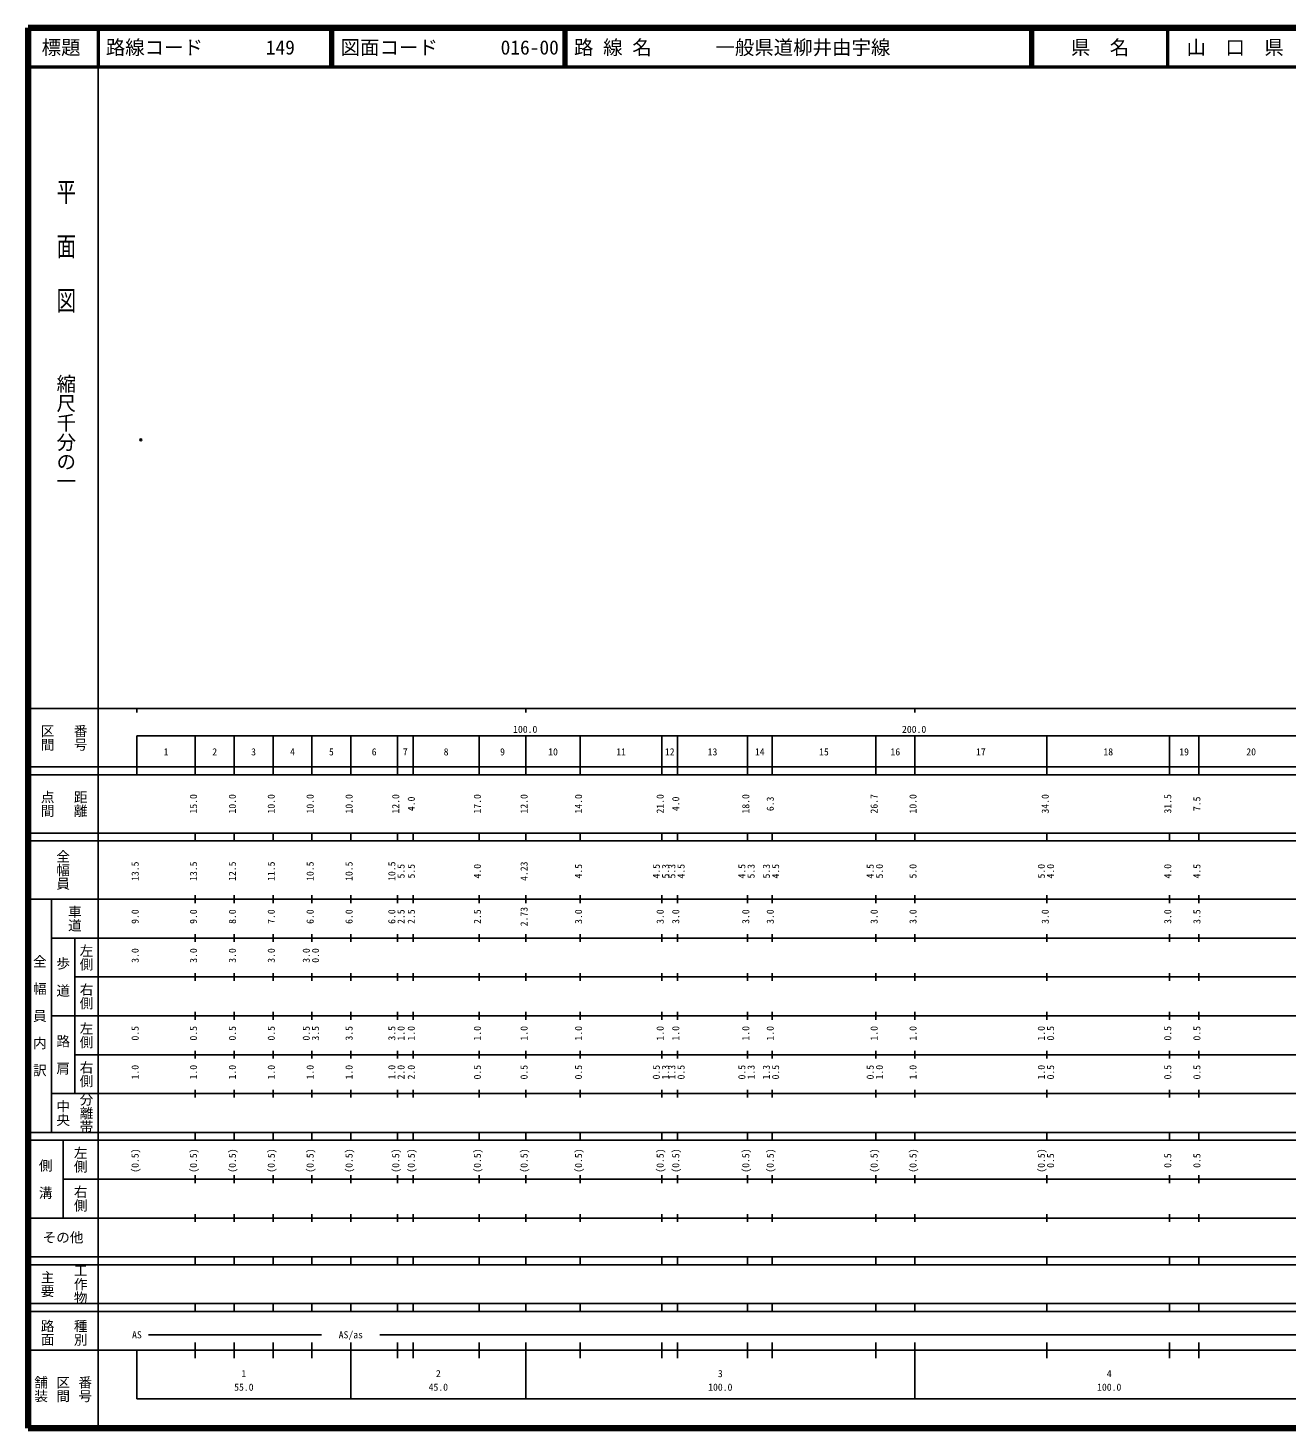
# Model space of a CAD drawing. Units: millimetres on the paper. Extents: x 40 to 680, y 20 to 380.
# Drawn here: x 40 to 363.7, y 20 to 380 of the extents above; entities that cross this region are included whole.
import ezdxf
from ezdxf.enums import TextEntityAlignment as Align

# ---------------------------------------------------------------- set-up
doc = ezdxf.new("R2010")
doc.units = ezdxf.units.MM
doc.header["$PDMODE"] = 32
doc.header["$PDSIZE"] = 0.5
doc.layers.add('M-OTRS', color=6, linetype='Continuous')
doc.layers.add('M-TTL-TXT', color=7, linetype='Continuous')
for name, color, linetype, lineweight in [('M-TTL', 2, 'Continuous', 140), ('M-TTL-BAND', 7, 'Continuous', 25), ('M-TTL-LINE', 7, 'Continuous', 50)]:
    doc.layers.add(name, color=color, linetype=linetype, lineweight=lineweight)
doc.styles.add('@ＭＳ ゴシック', font='')
doc.styles.add('ＭＳ ゴシック', font='')
doc.styles.get('@ＭＳ ゴシック').set_extended_font_data('@MS Gothic')
doc.styles.get('ＭＳ ゴシック').set_extended_font_data('MS Gothic')

msp = doc.modelspace()

# ---------------------------------------------------------------- linework, layer by layer
at = {"layer": 'M-OTRS'}
msp.add_point((68.995, 274.099), dxfattribs=at)
at = {"layer": 'M-TTL'}
for p, q in [((40, 380), (40, 20)), ((680, 380), (40, 380)), ((40, 20), (680, 20))]:
    msp.add_line(p, q, dxfattribs=at)
at = {"layer": 'M-TTL-BAND'}
for p, q in [((58, 370), (58, 20)), ((40, 205), (579, 205)), ((68, 205), (68, 204)), ((168, 205), (168, 204)), ((268, 205), (268, 204)), ((68, 198), (579, 198)), ((68, 198), (68, 188)), ((83, 188), (83, 198)), ((93, 188), (93, 198)), ((103, 188), (103, 198)), ((113, 188), (113, 198)), ((123, 188), (123, 198)), ((135, 188), (135, 198)), ((139, 188), (139, 198)), ((156, 188), (156, 198)), ((168, 188), (168, 198)), ((182, 188), (182, 198)), ((203, 188), (203, 198)), ((207, 188), (207, 198)), ((225, 188), (225, 198)), ((231.3, 188), (231.3, 198)), ((258, 188), (258, 198)), ((268, 188), (268, 198)), ((302, 188), (302, 198)), ((333.5, 188), (333.5, 198)), ((341, 188), (341, 198)), ((40, 190), (579, 190)), ((40, 188), (579, 188)), ((40, 173), (579, 173)), ((83, 171), (83, 173)), ((93, 171), (93, 173)), ((103, 171), (103, 173)), ((113, 171), (113, 173)), ((123, 171), (123, 173)), ((135, 171), (135, 173)), ((139, 171), (139, 173)), ((156, 171), (156, 173)), ((168, 171), (168, 173)), ((182, 171), (182, 173)), ((203, 171), (203, 173)), ((207, 171), (207, 173)), ((225, 171), (225, 173)), ((231.3, 171), (231.3, 173)), ((258, 171), (258, 173)), ((268, 171), (268, 173)), ((302, 171), (302, 173)), ((333.5, 171), (333.5, 173)), ((341, 171), (341, 173)), ((40, 171), (579, 171)), ((40, 156), (579, 156)), ((46, 96), (46, 156)), ((83, 155), (83, 157)), ((93, 155), (93, 157)), ((103, 155), (103, 157)), ((113, 155), (113, 157)), ((123, 155), (123, 157)), ((135, 155), (135, 157)), ((139, 155), (139, 157)), ((156, 155), (156, 157)), ((168, 155), (168, 157)), ((182, 155), (182, 157)), ((203, 155), (203, 157)), ((207, 155), (207, 157)), ((225, 155), (225, 157)), ((231.3, 155), (231.3, 157)), ((258, 155), (258, 157)), ((268, 155), (268, 157)), ((302, 155), (302, 157)), ((333.5, 155), (333.5, 157)), ((341, 155), (341, 157)), ((46, 146), (579, 146)), ((52, 146), (52, 106)), ((83, 145), (83, 147)), ((93, 145), (93, 147)), ((103, 145), (103, 147)), ((113, 145), (113, 147)), ((123, 145), (123, 147)), ((135, 145), (135, 147)), ((139, 145), (139, 147)), ((156, 145), (156, 147)), ((168, 145), (168, 147)), ((182, 145), (182, 147)), ((203, 145), (203, 147)), ((207, 145), (207, 147)), ((225, 145), (225, 147)), ((231.3, 145), (231.3, 147)), ((258, 145), (258, 147)), ((268, 145), (268, 147)), ((302, 145), (302, 147)), ((333.5, 145), (333.5, 147)), ((341, 145), (341, 147)), ((83, 135), (83, 137)), ((93, 135), (93, 137)), ((103, 135), (103, 137)), ((113, 135), (113, 137)), ((123, 135), (123, 137)), ((135, 135), (135, 137)), ((139, 135), (139, 137)), ((156, 135), (156, 137)), ((168, 135), (168, 137)), ((182, 135), (182, 137)), ((203, 135), (203, 137)), ((207, 135), (207, 137)), ((225, 135), (225, 137)), ((231.3, 135), (231.3, 137)), ((258, 135), (258, 137)), ((268, 135), (268, 137)), ((302, 135), (302, 137)), ((333.5, 135), (333.5, 137)), ((341, 135), (341, 137)), ((52, 136), (579, 136)), ((46, 126), (579, 126)), ((83, 125), (83, 127)), ((93, 125), (93, 127)), ((103, 125), (103, 127)), ((113, 125), (113, 127)), ((123, 125), (123, 127)), ((135, 125), (135, 127)), ((139, 125), (139, 127)), ((156, 125), (156, 127)), ((168, 125), (168, 127)), ((182, 125), (182, 127)), ((203, 125), (203, 127)), ((207, 125), (207, 127)), ((225, 125), (225, 127)), ((231.3, 125), (231.3, 127)), ((258, 125), (258, 127)), ((268, 125), (268, 127)), ((302, 125), (302, 127)), ((333.5, 125), (333.5, 127)), ((341, 125), (341, 127)), ((52, 116), (579, 116)), ((83, 115), (83, 117)), ((93, 115), (93, 117)), ((103, 115), (103, 117)), ((113, 115), (113, 117)), ((123, 115), (123, 117)), ((135, 115), (135, 117)), ((139, 115), (139, 117)), ((156, 115), (156, 117)), ((168, 115), (168, 117)), ((182, 115), (182, 117)), ((203, 115), (203, 117)), ((207, 115), (207, 117)), ((225, 115), (225, 117)), ((231.3, 115), (231.3, 117)), ((258, 115), (258, 117)), ((268, 115), (268, 117)), ((302, 115), (302, 117)), ((333.5, 115), (333.5, 117)), ((341, 115), (341, 117)), ((46, 106), (579, 106)), ((83, 105), (83, 107)), ((93, 105), (93, 107)), ((103, 105), (103, 107)), ((113, 105), (113, 107)), ((123, 105), (123, 107)), ((135, 105), (135, 107)), ((139, 105), (139, 107)), ((156, 105), (156, 107)), ((168, 105), (168, 107)), ((182, 105), (182, 107)), ((203, 105), (203, 107)), ((207, 105), (207, 107)), ((225, 105), (225, 107)), ((231.3, 105), (231.3, 107)), ((258, 105), (258, 107)), ((268, 105), (268, 107)), ((302, 105), (302, 107)), ((333.5, 105), (333.5, 107)), ((341, 105), (341, 107)), ((40, 96), (579, 96)), ((40, 94), (579, 94)), ((49, 94), (49, 74)), ((83, 94), (83, 96)), ((93, 94), (93, 96)), ((103, 94), (103, 96)), ((113, 94), (113, 96)), ((123, 94), (123, 96)), ((135, 94), (135, 96)), ((139, 94), (139, 96)), ((156, 94), (156, 96)), ((168, 94), (168, 96)), ((182, 94), (182, 96)), ((203, 94), (203, 96)), ((207, 94), (207, 96)), ((225, 94), (225, 96)), ((231.3, 94), (231.3, 96)), ((258, 94), (258, 96)), ((268, 94), (268, 96)), ((302, 94), (302, 96)), ((333.5, 94), (333.5, 96)), ((341, 94), (341, 96)), ((49, 84), (579, 84)), ((83, 83), (83, 85)), ((93, 83), (93, 85)), ((103, 83), (103, 85)), ((113, 83), (113, 85)), ((123, 83), (123, 85)), ((135, 83), (135, 85)), ((139, 83), (139, 85)), ((156, 83), (156, 85)), ((168, 83), (168, 85)), ((182, 83), (182, 85)), ((203, 83), (203, 85)), ((207, 83), (207, 85)), ((225, 83), (225, 85)), ((231.3, 83), (231.3, 85)), ((258, 83), (258, 85)), ((268, 83), (268, 85)), ((302, 83), (302, 85)), ((333.5, 83), (333.5, 85)), ((341, 83), (341, 85)), ((40, 74), (579, 74)), ((83, 73), (83, 75)), ((93, 73), (93, 75)), ((103, 73), (103, 75)), ((113, 73), (113, 75)), ((123, 73), (123, 75)), ((135, 73), (135, 75)), ((139, 73), (139, 75)), ((156, 73), (156, 75)), ((168, 73), (168, 75)), ((182, 73), (182, 75)), ((203, 73), (203, 75)), ((207, 73), (207, 75)), ((225, 73), (225, 75)), ((231.3, 73), (231.3, 75)), ((258, 73), (258, 75)), ((268, 73), (268, 75)), ((302, 73), (302, 75)), ((333.5, 73), (333.5, 75)), ((341, 73), (341, 75)), ((40, 64), (579, 64)), ((40, 62), (579, 62)), ((83, 62), (83, 64)), ((93, 62), (93, 64)), ((103, 62), (103, 64)), ((113, 62), (113, 64)), ((123, 62), (123, 64)), ((135, 62), (135, 64)), ((139, 62), (139, 64)), ((156, 62), (156, 64)), ((168, 62), (168, 64)), ((182, 62), (182, 64)), ((203, 62), (203, 64)), ((207, 62), (207, 64)), ((225, 62), (225, 64)), ((231.3, 62), (231.3, 64)), ((258, 62), (258, 64)), ((268, 62), (268, 64)), ((302, 62), (302, 64)), ((333.5, 62), (333.5, 64)), ((341, 62), (341, 64)), ((40, 52), (579, 52)), ((83, 50), (83, 52)), ((93, 50), (93, 52)), ((103, 50), (103, 52)), ((113, 50), (113, 52)), ((123, 50), (123, 52)), ((135, 50), (135, 52)), ((139, 50), (139, 52)), ((156, 50), (156, 52)), ((168, 50), (168, 52)), ((182, 50), (182, 52)), ((203, 50), (203, 52)), ((207, 50), (207, 52)), ((225, 50), (225, 52)), ((231.3, 50), (231.3, 52)), ((258, 50), (258, 52)), ((268, 50), (268, 52)), ((302, 50), (302, 52)), ((333.5, 50), (333.5, 52)), ((341, 50), (341, 52)), ((40, 50), (579, 50)), ((71, 44), (115.5, 44)), ((130.5, 44), (474.1, 44)), ((40, 40), (579, 40)), ((68, 40), (68, 27.5)), ((83, 38), (83, 42)), ((93, 38), (93, 42)), ((103, 38), (103, 42)), ((113, 38), (113, 42)), ((123, 27.5), (123, 42)), ((135, 38), (135, 42)), ((139, 38), (139, 42)), ((156, 38), (156, 42)), ((168, 27.5), (168, 42)), ((182, 38), (182, 42)), ((203, 38), (203, 42)), ((207, 38), (207, 42)), ((225, 38), (225, 42)), ((231.3, 38), (231.3, 42)), ((258, 38), (258, 42)), ((268, 27.5), (268, 42)), ((302, 38), (302, 42)), ((333.5, 38), (333.5, 42)), ((341, 38), (341, 42)), ((68, 27.5), (579, 27.5))]:
    msp.add_line(p, q, dxfattribs=at)
at = {"layer": 'M-TTL-LINE'}
for p, q in [((58, 380), (58, 370)), ((117.75, 380), (117.75, 370)), ((118.25, 380), (118.25, 370)), ((177.75, 380), (177.75, 370)), ((178.25, 380), (178.25, 370)), ((297.75, 380), (297.75, 370)), ((298.25, 380), (298.25, 370)), ((333, 380), (333, 370)), ((40, 370), (680, 370))]:
    msp.add_line(p, q, dxfattribs=at)

# ---------------------------------------------------------------- texts
at = {"layer": 'M-TTL-BAND', "style": '@ＭＳ ゴシック', "width": 1.4}
msp.add_text('平  面  図', height=3.666, rotation=270, dxfattribs=at).set_placement((49.777, 306.475), align=Align.MIDDLE_RIGHT)
at = {"layer": 'M-TTL-BAND', "style": '@ＭＳ ゴシック'}
msp.add_text('縮尺千分の一', height=3.666, rotation=270, dxfattribs=at).set_placement((49.777, 261.03), align=Align.MIDDLE_RIGHT)
for s, p in [('区間', (45, 197.5)), ('番号', (53.5, 197.5)), ('点間', (45, 180.5)), ('距離', (53.5, 180.5)), ('全幅員', (49, 163.5)), ('車道', (52, 151)), ('左側', (55, 141)), ('全\u3000幅\u3000員\u3000内\u3000訳', (43, 126)), ('歩\u3000道', (49, 136)), ('右側', (55, 131)), ('左側', (55, 121)), ('路\u3000肩', (49, 116)), ('右側', (55, 111)), ('分離帯', (55, 101)), ('中央', (49, 101)), ('左側', (53.5, 89)), ('側\u3000溝', (44.5, 84)), ('右側', (53.5, 79)), ('工作物', (53.5, 57)), ('主要', (45, 57)), ('路面', (45, 44.5)), ('種別', (53.5, 44.5)), ('舗装', (43.333, 30)), ('区間', (49, 30)), ('番号', (54.667, 30))]:
    msp.add_text(s, height=2.566, rotation=270, dxfattribs=at).set_placement(p, align=Align.MIDDLE_CENTER)
at = {"layer": 'M-TTL-BAND', "style": 'ＭＳ ゴシック'}
for s, p in [('100.0', (167.844, 198.195)), ('200.0', (267.844, 198.195)), ('1', (75.5, 192.405)), ('2', (88, 192.405)), ('3', (98, 192.405)), ('4', (108, 192.405)), ('5', (118, 192.405)), ('6', (129, 192.405)), ('7', (137, 192.405)), ('8', (147.5, 192.405)), ('9', (162, 192.405)), ('10', (175, 192.405)), ('11', (192.5, 192.405)), ('12', (205, 192.405)), ('13', (216, 192.405)), ('14', (228.15, 192.405)), ('15', (244.65, 192.405)), ('16', (263, 192.405)), ('17', (285, 192.405)), ('18', (317.75, 192.405)), ('19', (337.25, 192.405)), ('20', (354.5, 192.405)), ('AS', (68, 42.5)), ('AS/as', (123, 42.5)), ('1', (95.5, 32.523)), ('2', (145.5, 32.523)), ('3', (218, 32.523)), ('4', (318, 32.523)), ('55.0', (95.5, 29.033)), ('45.0', (145.5, 29.033)), ('100.0', (218, 29.033)), ('100.0', (318, 29.033))]:
    msp.add_text(s, height=1.833, dxfattribs=at).set_placement(p, align=Align.BOTTOM_CENTER)
for s, p in [('15.0', (84, 180.5)), ('10.0', (94, 180.5)), ('10.0', (104, 180.5)), ('10.0', (114, 180.5)), ('10.0', (124, 180.5)), ('12.0', (136, 180.5)), ('4.0', (140, 180.5)), ('17.0', (157, 180.5)), ('12.0', (169, 180.5)), ('14.0', (183, 180.5)), ('21.0', (204, 180.5)), ('4.0', (208, 180.5)), ('18.0', (226, 180.5)), ('6.3', (232.3, 180.5)), ('26.7', (259, 180.5)), ('10.0', (269, 180.5)), ('34.0', (303, 180.5)), ('31.5', (334.5, 180.5)), ('7.5', (342, 180.5)), ('13.5', (69, 163.174)), ('13.5', (84, 163.174)), ('12.5', (94, 163.174)), ('11.5', (104, 163.174)), ('10.5', (114, 163.174)), ('10.5', (124, 163.174)), ('10.5', (135, 163.174)), ('5.5', (137.37, 163.174)), ('5.5', (140, 163.174)), ('4.0', (157, 163.174)), ('4.23', (169, 163.174)), ('4.5', (183, 163.174)), ('4.5', (203, 163.174)), ('5.3', (205.37, 163.174)), ('5.3', (207, 163.174)), ('4.5', (209.37, 163.174)), ('4.5', (225, 163.174)), ('5.3', (227.37, 163.174)), ('5.3', (231.3, 163.174)), ('4.5', (233.67, 163.174)), ('4.5', (258, 163.174)), ('5.0', (260.37, 163.174)), ('5.0', (269, 163.174)), ('5.0', (302, 163.174)), ('4.0', (304.37, 163.174)), ('4.0', (334.5, 163.174)), ('4.5', (342, 163.174)), ('9.0', (69, 151.5)), ('9.0', (84, 151.5)), ('8.0', (94, 151.5)), ('7.0', (104, 151.5)), ('6.0', (114, 151.5)), ('6.0', (124, 151.5)), ('6.0', (135, 151.5)), ('2.5', (137.37, 151.5)), ('2.5', (140, 151.5)), ('2.5', (157, 151.5)), ('2.73', (169, 151.5)), ('3.0', (183, 151.5)), ('3.0', (204, 151.5)), ('3.0', (208, 151.5)), ('3.0', (226, 151.5)), ('3.0', (232.3, 151.5)), ('3.0', (259, 151.5)), ('3.0', (269, 151.5)), ('3.0', (303, 151.5)), ('3.0', (334.5, 151.5)), ('3.5', (342, 151.5)), ('3.0', (69, 141.5)), ('3.0', (84, 141.5)), ('3.0', (94, 141.5)), ('3.0', (104, 141.5)), ('3.0', (113, 141.5)), ('0.0', (115.37, 141.5)), ('0.5', (69, 121.5)), ('0.5', (84, 121.5)), ('0.5', (94, 121.5)), ('0.5', (104, 121.5)), ('0.5', (113, 121.5)), ('3.5', (115.37, 121.5)), ('3.5', (124, 121.5)), ('3.5', (135, 121.5)), ('1.0', (137.37, 121.5)), ('1.0', (140, 121.5)), ('1.0', (157, 121.5)), ('1.0', (169, 121.5)), ('1.0', (183, 121.5)), ('1.0', (204, 121.5)), ('1.0', (208, 121.5)), ('1.0', (226, 121.5)), ('1.0', (232.3, 121.5)), ('1.0', (259, 121.5)), ('1.0', (269, 121.5)), ('1.0', (302, 121.5)), ('0.5', (304.37, 121.5)), ('0.5', (334.5, 121.5)), ('0.5', (342, 121.5)), ('1.0', (69, 111.5)), ('1.0', (84, 111.5)), ('1.0', (94, 111.5)), ('1.0', (104, 111.5)), ('1.0', (114, 111.5)), ('1.0', (124, 111.5)), ('1.0', (135, 111.5)), ('2.0', (137.37, 111.5)), ('2.0', (140, 111.5)), ('0.5', (157, 111.5)), ('0.5', (169, 111.5)), ('0.5', (183, 111.5)), ('0.5', (203, 111.5)), ('1.3', (205.37, 111.5)), ('1.3', (207, 111.5)), ('0.5', (209.37, 111.5)), ('0.5', (225, 111.5)), ('1.3', (227.37, 111.5)), ('1.3', (231.3, 111.5)), ('0.5', (233.67, 111.5)), ('0.5', (258, 111.5)), ('1.0', (260.37, 111.5)), ('1.0', (269, 111.5)), ('1.0', (302, 111.5)), ('0.5', (304.37, 111.5)), ('0.5', (334.5, 111.5)), ('0.5', (342, 111.5)), ('(0.5)', (69, 88.764)), ('(0.5)', (84, 88.764)), ('(0.5)', (94, 88.764)), ('(0.5)', (104, 88.764)), ('(0.5)', (114, 88.764)), ('(0.5)', (124, 88.764)), ('(0.5)', (136, 88.764)), ('(0.5)', (140, 88.764)), ('(0.5)', (157, 88.764)), ('(0.5)', (169, 88.764)), ('(0.5)', (183, 88.764)), ('(0.5)', (204, 88.764)), ('(0.5)', (208, 88.764)), ('(0.5)', (226, 88.764)), ('(0.5)', (232.3, 88.764)), ('(0.5)', (259, 88.764)), ('(0.5)', (269, 88.764)), ('(0.5)', (302, 88.764)), ('0.5', (304.37, 88.764)), ('0.5', (334.5, 88.764)), ('0.5', (342, 88.764))]:
    msp.add_text(s, height=1.833, rotation=90, dxfattribs=at).set_placement(p, align=Align.BOTTOM_CENTER)
msp.add_text('その他', height=2.566, dxfattribs=at).set_placement((49, 69), align=Align.MIDDLE_CENTER)
at = {"layer": 'M-TTL-TXT', "style": 'ＭＳ ゴシック'}
for s, p in [('標題', (48.5, 375)), ('県\u3000名', (315.625, 375)), ('山\u3000口\u3000県', (350.375, 375))]:
    msp.add_text(s, height=3.666, dxfattribs=at).set_placement(p, align=Align.MIDDLE_CENTER)
for s, p in [('路線コード', (60, 375)), ('149', (101.142, 375)), ('149', (101.142, 375)), ('149', (101.142, 375)), ('図面コード', (120.38, 375)), ('016-00', (161.521, 375)), ('路 線 名', (180.38, 375)), ('一般県道柳井由宇線', (216.734, 375))]:
    msp.add_text(s, height=3.666, dxfattribs=at).set_placement(p, align=Align.MIDDLE_LEFT)

doc.saveas('drawing.dxf')
